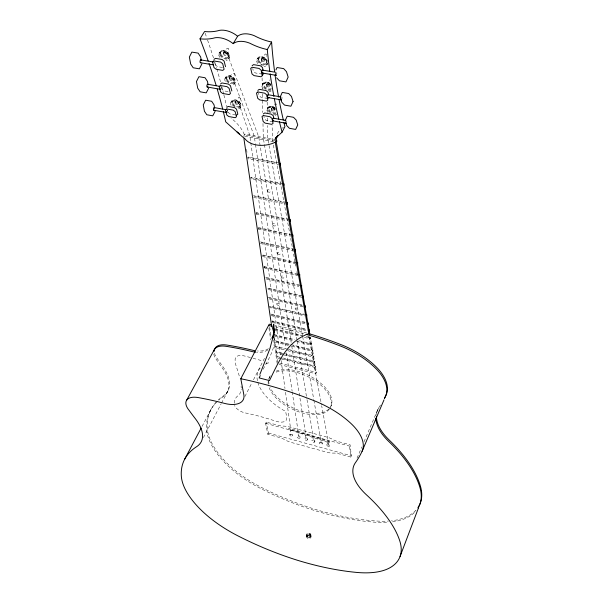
<?xml version="1.0" encoding="UTF-8"?>
<svg xmlns="http://www.w3.org/2000/svg" width="603" height="603" viewBox="0 0 603 603"><rect width="100%" height="100%" fill="white"/><g stroke="black" fill="none" stroke-linecap="round" stroke-linejoin="round"><path stroke-width="0.45" stroke-dasharray="3.02 2.26" d="M264.838 54.541L265.78 53.908L266.895 54.7M320.562 442.444A1.605 0.814 24.7 0 0 319.462 443.454A1.605 0.814 24.7 0 0 322.055 444.162A1.605 0.814 24.7 0 0 320.562 442.444L320.608 438.373L313.922 400.445M234.424 403.188L234.446 402.133A32.163 16.319 26.4 0 1 238.471 395.357A32.23 16.515 28.2 0 0 241.238 389.01M329.095 442.783L329.11 442.097L327.64 441.562L288.633 428.823L289.169 428.077L329.6 441.321L329.095 442.783L288.649 429.532L288.633 428.823M238.449 97.573C241.343 95.771 240.228 101.967 238.027 104.1M226.947 48.451C229.931 46.514 228.861 52.951 226.472 55.129M326.69 444.765C327.723 441.471 332.11 446.823 328.303 446.31A1.613 0.814 24.4 0 1 326.675 444.991A1.613 0.814 24.4 0 1 328.047 444.486L328.175 440.853L321.67 405.721M289.606 434.695L290.917 434.371A1.59 0.799 25.5 0 1 292.553 435.675A1.59 0.799 25.5 0 1 291.249 436.188C286.644 434.703 293.729 431.944 292.545 435.901M256.381 213.681L256.215 212.535L289.297 219.439M258.581 228.688L258.627 227.911M264.287 267.589L264.129 266.556L263.993 268.124M272.232 321.821L272.096 320.894L306.656 329.193M329.645 446.024L328.047 444.486M357.044 458.122L361.823 446.929M364.031 441.765L377.448 410.372M350.788 457.066L351.338 455.785L350.102 444.818L337.092 441.29A16.417 13.402 -6.2 0 1 332.592 439.361A25.296 21.022 -8.3 0 0 327.03 437.137L289.591 427.014A25.017 20.555 -11.2 0 0 283.598 426.095A16.115 12.964 -10.4 0 1 278.654 425.462L266.187 422.085L265.576 423.329L267.845 434.303L280.176 437.688A14.065 6.919 25.7 0 1 284.918 439.783A16.017 8.043 25.5 0 0 290.721 442.293L327.67 452.454A16.206 8.201 24.5 0 0 333.316 453.079A14.366 7.146 24 0 1 337.936 453.539L350.788 457.066L349.536 446.107L350.102 444.818M322.168 443.989C323.502 442.331 319.5 440.559 319.213 442.73M330.813 406.324L331.409 405.012M314.713 441.954C316.04 440.303 312.053 438.532 311.766 440.695M307.289 439.926C308.615 438.283 304.636 436.512 304.357 438.675M299.902 437.906C301.221 436.278 297.256 434.499 296.97 436.662M279.038 364.453L315.821 373.747L316.447 372.428L310.326 337.288M275.134 109.181C270.996 111.932 269.888 105.367 275.149 108.359M282.815 357.963L315.708 366.202L315.459 366.73L277.071 357.104L277.327 356.592L281.903 357.737M283.636 354.036L276.347 352.22L276.611 351.7L314.841 361.22L314.585 361.747L284.548 354.262M288.513 349.476L313.892 355.755L313.635 356.283L288.257 349.996M289.169 344.728L274.727 341.17L274.991 340.65L312.882 349.966L312.625 350.494L292.772 345.609M299.239 340.695L311.804 343.763L311.547 344.29L298.078 341.004M267.845 434.303L268.448 433.067L266.187 422.085M306.136 336.353L310.711 337.461L310.447 337.997L305.872 336.881M287.608 349.25L275.827 346.333L275.563 346.853L284.624 349.099M244.878 396.54L251.745 383.146M253.464 379.8L265.486 356.358M276.671 104.839L276.596 103.904M274.448 110.553A1.771 1.131 29.5 0 0 272.662 108.382A1.771 1.131 29.5 0 0 271.651 110.055A1.771 1.131 29.5 0 0 274.448 110.553L275.428 108.683M203.422 437.59L221.097 403.942M221.527 403.121L228.122 390.571A50.328 25.62 29 0 0 222.854 366.624A302.872 182.189 20.5 0 1 217.464 358.868A19.288 10.266 28 0 1 214.449 353.011M271.388 108.774L274.915 103.942M267.25 108.826L267.913 107.575M268.704 108.035L269.036 107.409M268.35 297.776L268.629 297.249L304.289 305.563M202.05 426.396L210.884 409.708M263.134 369.232C269.006 358.514 276.408 346.981 274.38 334.16M269.571 86.493L270.589 84.601M266.443 84.661L270.069 79.792M262.207 84.676L262.885 83.418M263.692 83.885L264.031 83.259M266.594 63.398L266.941 62.757M266.722 65.147L267.415 63.88M264.476 61.318L266.835 55.491M240.032 106.068L240.363 105.457M240.137 107.756L240.808 106.52M258.446 58.619L258.8 57.986M234.989 102.344L238.487 97.701M261.272 59.433L264.883 54.654M230.843 102.382L231.529 101.153M232.306 101.606L232.652 100.987M256.923 59.411L257.624 58.137M234.424 82.174L234.771 81.556M234.529 83.877L235.223 82.641M232.381 80.161C237.748 73.069 232.607 69.971 229.268 78.352M226.524 77.583L226.871 76.965M225.017 78.36L225.726 77.116M270.069 85.505C271.78 83.523 266.315 82.483 266.616 84.827C268.938 86.206 270.076 86.048 270.227 84.209M228.56 57.187L228.921 56.561M228.665 58.913L229.381 57.662M223.283 53.268L226.984 48.564M218.927 53.23L219.65 51.979M220.464 52.461L220.826 51.835M243.574 136.331L244.931 134.107L276.589 139.986M264.936 60.383C266.805 58.401 261.378 57.187 261.453 59.471C262.75 61.174 265.245 60.82 265.139 58.981M232.826 79.257C234.635 77.365 229.389 76.174 229.472 78.375C230.821 79.995 233.075 79.686 233.014 77.908M307.636 534.665C305.367 536.474 309.452 538.78 310.402 536.338C308.857 533.022 309.316 533.497 311.103 536.233A2.239 1.952 -10.3 0 1 308.088 538.487A2.239 1.952 -10.3 0 1 307.5 535.147A2.239 1.952 -10.3 0 1 311.103 536.233M267.008 83.696L266.827 85.061M238.441 103.241C240.25 101.477 235.351 100.151 235.2 102.186C235.796 103.935 238.675 103.588 238.652 101.907M229.864 77.403L229.698 78.752M223.977 52.325C222.032 53.863 226.6 55.393 227.203 53.735C227.73 51.594 223.472 51.783 223.728 53.712M307.929 534.484L306.746 535.615L306.693 537.009M265.893 363.684L268.75 362.84A242.361 111.118 25.2 0 0 266.775 362.23M271.757 109.128L271.998 107.801M275.066 108.329L274.855 109.678M235.404 102.706L235.637 101.387M261.672 59.878L261.883 58.453M227.097 52.808L226.894 54.225M222.545 67.491L217.51 66.654L215.475 65.003L214.834 62.629M262.305 74.124L255.438 72.978L253.411 71.312L252.763 68.538M228.062 91.581L223.954 90.865L221.964 89.267L221.263 86.628M267.785 98.477L261.069 97.317L259.086 95.704L258.468 93.058M235.622 114.992L230.112 113.997L228.175 112.452L227.497 109.934M273.008 121.738L266.443 120.555L264.506 119.002L263.918 116.477M275.187 140.665L244.419 134.944A32.607 19.56 30.6 0 0 231.107 118.226M273.604 141.667L244.614 136.263L245.127 135.426L244.931 134.107M279.483 163.014L248.067 156.968L247.923 158.785L278.511 164.687M247.743 157.519L277.312 163.217M283.056 183.531L251.029 177.176L250.886 178.948L281.126 184.963M250.705 177.719L282.747 184.081M286.342 202.352L253.75 195.711L253.961 196.081M254.338 196.435L285.129 202.721M253.607 197.437L285.332 203.92M255.906 213.078L287.164 219.605M256.071 214.223L288.279 220.962M258.416 227.58L291.973 234.725M258.114 228.115L289.862 234.891M258.28 229.23L290.058 236.022M260.519 241.901L294.49 249.28M261.137 242.64L293.284 249.627M260.375 243.522L293.473 250.727M296.804 262.501L262.426 254.896L262.282 256.494L295.802 263.918M262.132 255.438L295.613 262.84M264.129 266.556L298.854 274.35M263.843 267.091L298.575 274.893M264.905 268.327L299.668 276.144M265.712 277.327L300.776 285.309M266.322 278.066L299.601 285.641M266.473 279.076L298.877 286.47M302.616 295.915L267.43 288.038M267.86 288.498L300.528 296.035M268.011 289.485L303.422 297.671M269.262 297.988L302.186 305.676M269.405 298.96L305.103 307.304M305.879 314.623L269.933 306.151L269.797 307.628L304.877 315.919M269.662 306.678L304.711 314.947M271.101 314.103L305.472 322.288M271.734 314.841L305.201 322.824M270.966 315.565L308.088 324.429M271.825 321.422L308.216 330.165M271.961 322.349L306.558 330.67M275.021 328.816L302.472 335.464M274.757 329.336L301.296 335.773M274.847 330.24L299.879 336.316M304.349 337.401L310.613 338.924L310.711 337.461M274.101 334.559L294.746 339.595M273.83 335.08L293.586 339.904M273.966 335.977L292.832 340.589M296.427 341.471L311.706 345.21L311.804 343.763M288.4 345.398L274.855 342.059L274.991 340.65M292.018 346.288L312.784 351.398L312.882 349.966M283.855 349.755L275.692 347.735L275.827 346.333M287.488 350.652L313.794 357.18L313.892 355.755M282.852 354.677L276.476 353.087L276.611 351.7M283.764 354.903L314.743 362.637L314.841 361.22M280.772 358.86L277.192 357.963L277.327 356.592M281.661 359.087L315.61 367.604L315.708 366.202M279.686 363.157L316.447 372.428M265.576 423.329L349.536 446.107M268.448 433.067L351.338 455.785M227.06 53.524L258.755 136.941L291.166 342.353M232.962 78.601L254.247 136.105L255.355 143.544M238.6 102.578L249.755 135.268L250.66 141.788M272.692 141.321L272.096 125.364M273.378 145.014L294.272 257.805M294.445 258.732L295.809 266.127M296.842 271.674L297.354 274.448M308.826 336.384L321.497 404.801M307.447 536.874C306.656 534.831 310.379 534.175 310.341 536.361A1.47 1.281 -10.3 0 1 308.367 537.846A1.47 1.281 -10.3 0 1 307.982 535.652A1.47 1.281 -10.3 0 1 310.341 536.361M306.407 535.472L306.482 535.879M310.824 534.695L310.899 535.095A2.239 1.96 -10.3 0 1 307.884 537.356A2.239 1.96 -10.3 0 1 307.296 534.017A2.239 1.96 -10.3 0 1 310.899 535.095M302.518 335.683L267.807 138.622L267.581 125.522M302.676 336.61L313.764 399.518M309.331 336.708L315.821 373.747M297.083 340.243L263.277 137.786L262.976 122.801M297.241 341.17L306.852 398.756M307.01 399.683L313.055 435.901L313.1 440.416A1.605 0.807 24.9 0 1 314.6 442.127A1.605 0.807 24.9 0 1 312.022 441.426A1.605 0.807 24.9 0 1 313.1 440.416M291.746 346.069L305.533 433.436L305.676 438.389A1.598 0.807 25.1 0 1 307.176 440.107A1.598 0.807 25.1 0 1 304.613 439.406A1.598 0.807 25.1 0 1 305.676 438.389M269.624 326.901L271.388 338.63M268.946 328.22L270.709 339.941M255.491 144.479L285.739 348.195M286.433 352.845L292.093 390.985M292.236 391.912L298.033 430.987L298.281 436.376A1.598 0.799 25.3 0 1 299.789 438.087A1.598 0.799 25.3 0 1 297.234 437.394A1.598 0.799 25.3 0 1 298.281 436.376M246.537 149.31L247.079 153.034M274.335 338.479L277.893 362.704M273.664 339.843L277.237 364.001M250.795 142.715L280.455 355.921M281.104 360.571L284.993 388.505M285.513 392.229L290.563 428.537L290.917 434.371M261.71 59.154L261.838 65.704M262.086 77.87L262.305 89.108M262.403 93.789L262.509 99.405M262.531 100.339L262.772 112.505M271.795 108.442L271.878 113.145M266.865 84.352L266.963 89.968M267.174 102.133L267.355 112.422M267.453 118.037L267.513 121.783M268.441 348.632A24.859 13.733 28 0 1 257.406 350.976M267.77 349.936A24.874 13.718 28 0 1 256.735 352.265M213.764 354.262A19.304 10.259 28 0 0 216.779 360.119A303.158 182.038 20.5 0 0 222.175 367.875A50.366 25.59 29 0 1 227.467 391.807A51.911 26.374 29.1 0 1 222.711 397.121A138.275 67.657 24.1 0 0 218.776 400.158M228.122 390.571A51.873 26.404 29.1 0 1 223.359 395.892A138.17 67.74 24.1 0 0 218.226 400.015M216.025 402.269A138.17 67.74 24.1 0 0 207.176 427.097A86.922 42.361 25.4 0 0 225.982 462.086A78.134 37.899 25.6 0 0 261.385 487.397A181.789 94.875 25.3 0 0 319.311 510.598A181.676 94.777 25.3 0 0 377.063 521.045A79.928 39.225 23.8 0 0 388.445 521.052M217.585 401.236A138.275 67.657 24.1 0 0 206.55 428.288A86.99 42.308 25.4 0 0 225.386 463.262A78.194 37.846 25.6 0 0 260.82 488.581A181.94 94.769 25.3 0 0 318.783 511.804A181.82 94.671 25.3 0 0 376.558 522.296A79.988 39.172 23.8 0 0 388.716 522.251M275.096 326.773A205.691 101.937 24.8 0 1 289.252 329.947A205.902 102.095 24.7 0 1 304.462 333.904M392.47 521.859A79.988 39.172 23.8 0 0 409.791 516.145A88.573 43.484 24 0 0 416.017 510.824M375.955 415.505A54.609 29.336 21.6 0 1 378.684 408.261A274.591 150.381 31.8 0 0 379.317 407.327M329.344 409.12A33.972 18.06 25.7 0 1 294.694 410.289L286.968 406.377A33.972 18.06 25.7 0 1 268.388 385.053M268.245 384.179A33.972 18.06 25.7 0 1 268.41 380.026M268.621 379.264A33.972 18.06 25.7 0 1 270.559 375.827M276.257 372.141A33.972 18.06 25.7 0 1 315.505 381.043A33.972 18.06 25.7 0 1 329.803 408.465M380.516 405.035A274.357 150.531 31.9 0 1 379.257 406.912A54.564 29.366 21.6 0 0 376.619 413.515M306.821 333.044A205.744 102.224 24.7 0 0 289.922 328.62A205.533 102.065 24.8 0 0 274.953 325.281M415.927 510.191A88.505 43.537 24 0 1 410.281 514.856A79.928 39.225 23.8 0 1 391.483 520.773M328.876 409.022A33.949 18.075 25.7 0 1 295.304 409.007L287.586 405.103A33.949 18.075 25.7 0 1 270.295 387.691M269.028 383.772A33.949 18.075 25.7 0 1 271.207 374.546M276.121 371.154A33.949 18.075 25.7 0 1 315.61 379.377A33.949 18.075 25.7 0 1 330.399 407.153M257.82 382.4A46.8 24.927 25.7 0 0 282.995 409.957L285.634 411.291L286.757 417.525A12.037 6.143 26.1 0 1 275.88 421.203A148.24 67.664 25.2 0 0 245.074 412.889A9.618 4.854 27 0 1 235.012 406.565A32.163 16.319 26.4 0 1 234.71 405.412M257.413 380.764A46.8 24.927 25.7 0 1 260.225 367.973M250.426 357.534A242.361 111.118 25.2 0 0 245.248 356.177A18.414 9.784 27.5 0 0 239.934 355.408A12.422 6.625 27.6 0 0 235.102 359.637A52.024 27.964 26.4 0 0 236.647 367.634A155.393 76.822 31.3 0 1 239.745 378.089M253.026 358.235A242.361 111.118 25.2 0 1 262.833 361.039M241.079 386.319A155.393 76.822 31.3 0 1 241.215 387.91M228.854 82.973A5.495 3.497 31.9 0 1 226.856 76.053A5.495 3.497 31.9 0 1 235.162 79.98A5.495 3.497 31.9 0 1 230.135 83.576M225.281 81.36A5.502 3.497 31.9 0 1 227.557 76.958A5.502 3.497 31.9 0 1 234.288 80.87A5.502 3.497 31.9 0 1 231.982 85.257M234.838 106.279A4.462 2.789 30.9 0 1 233.24 100.769A4.462 2.789 30.9 0 1 239.994 103.965A4.462 2.789 30.9 0 1 235.879 106.769M234.567 106.769A5.359 3.354 30.9 0 1 232.652 100.151A5.359 3.354 30.9 0 1 240.763 103.995A5.359 3.354 30.9 0 1 235.818 107.364M231.085 105.246A5.367 3.347 30.9 0 1 233.346 101.078A5.367 3.347 30.9 0 1 239.919 104.884A5.367 3.347 30.9 0 1 237.635 109.037M219.959 57.489A5.646 3.648 33 0 1 220.751 51.85A5.646 3.648 33 0 1 228.19 55.378A5.646 3.648 33 0 1 226.072 60.39M275.955 113.093A4.492 2.864 29.5 0 1 270.152 112.06A4.492 2.864 29.5 0 1 269.224 107.462A4.492 2.864 29.5 0 1 275.028 108.495M275.533 112.836A4.492 2.864 29.5 0 1 268.817 108.924A4.492 2.864 29.5 0 1 274.395 107.198M275.737 114.095A5.397 3.437 29.5 0 1 273.385 114.178M269.677 112.422A5.397 3.437 29.5 0 1 268.539 106.897A5.397 3.437 29.5 0 1 275.518 108.133M276.596 114.246A5.404 3.437 29.5 0 1 275.081 115.346M268.071 112.731A5.404 3.437 29.5 0 1 268.29 107.892A5.404 3.437 29.5 0 1 274.862 109.384M271.116 89.116A4.605 2.992 30.5 0 1 264.898 87.827A4.605 2.992 30.5 0 1 264.709 82.995A4.605 2.992 30.5 0 1 270.958 85.121M271.456 88.483A4.605 2.992 30.5 0 1 265.531 87.465A4.605 2.992 30.5 0 1 264.566 82.656A4.605 2.992 30.5 0 1 270.491 83.666M270.905 90.171A5.533 3.595 30.5 0 1 267.174 89.922M265.885 89.312A5.533 3.595 30.5 0 1 263.172 83.018A5.533 3.595 30.5 0 1 270.649 83.915M271.139 90.963A5.54 3.588 30.4 0 1 269.096 91.626M263.059 88.762A5.54 3.588 30.4 0 1 263.262 83.689A5.54 3.588 30.4 0 1 269.978 85.174M267.724 62.931A5.676 3.761 31.5 0 1 260.277 64.016A5.676 3.761 31.5 0 1 258.875 56.999A5.676 3.761 31.5 0 1 267.28 60.707M257.82 63.692A5.683 3.754 31.5 0 1 258.853 58.031A5.683 3.754 31.5 0 1 266.375 61.596A5.683 3.754 31.5 0 1 264.001 66.624M214.517 62.448A1.432 0.58 -82 0 1 214.608 63.413M281.865 97.166A1.417 0.497 -80.6 0 1 281.963 98.643M220.954 86.659A1.394 0.558 -81.4 0 1 221.09 88.128M227.203 109.972A1.357 0.535 -80.8 0 1 227.391 110.703M276.679 72.548A1.462 0.52 -81.2 0 1 276.837 73.709M277.372 133.693A33.248 20.826 27.2 0 1 279.837 130.158M282.136 128.22A33.248 20.826 27.2 0 1 283.47 127.391M205.156 33.24A895.99 357.556 42.7 0 1 206.671 37.499M207.553 40.032A895.99 357.556 42.7 0 1 213.598 58.287M214.856 62.35A895.99 357.556 42.7 0 1 216.56 67.973M216.801 68.772A895.99 357.556 42.7 0 1 220.796 82.928M221.716 86.395A895.99 357.556 42.7 0 1 223.675 94.113M223.886 94.965A895.99 357.556 42.7 0 1 226.607 106.678M227.323 109.965A895.99 357.556 42.7 0 1 228.168 114.042M276.762 303.852L276.762 304.093A1.477 0.859 27.6 0 0 278.104 305.337A1.477 0.859 27.6 0 0 279.475 304.975L279.475 304.734A1.477 0.859 27.6 0 0 278.134 303.49A1.477 0.859 27.6 0 0 276.762 303.852M295.161 308.465L295.153 308.706A1.485 0.867 27 0 0 296.495 309.95A1.485 0.867 27 0 0 297.89 309.595L297.897 309.354A1.485 0.867 27 0 0 296.555 308.103A1.485 0.867 27 0 0 295.161 308.465M310.703 535.713A2.246 1.945 -12.6 0 0 309.437 533.248A2.246 1.967 -7.9 0 0 306.535 534.454A2.246 1.967 -7.9 0 0 307.809 536.971A2.246 1.945 -12.6 0 0 310.703 535.713M226.72 80.063A4.575 2.909 31.9 0 0 233.934 82.762A4.575 2.909 31.9 0 0 230.776 76.785A4.575 2.909 31.9 0 0 226.72 80.063M227.067 79.445A4.568 2.909 31.9 0 0 234.281 82.144A4.568 2.909 31.9 0 0 231.122 76.166A4.568 2.909 31.9 0 0 227.067 79.445M229.344 79.34A1.801 1.146 31.9 0 0 232.185 80.395A1.801 1.146 31.9 0 0 230.934 78.043A1.801 1.146 31.9 0 0 229.344 79.34M232.833 103.354A4.462 2.789 30.9 0 0 239.888 106.007A4.462 2.789 30.9 0 0 236.821 100.279A4.462 2.789 30.9 0 0 232.833 103.354M235.064 103.279A1.756 1.1 30.9 0 0 237.838 104.319A1.756 1.1 30.9 0 0 236.632 102.065A1.756 1.1 30.9 0 0 235.064 103.279M220.69 55.061A4.696 3.038 33 0 0 228.07 57.805A4.696 3.038 33 0 0 224.798 51.572A4.696 3.038 33 0 0 220.69 55.061M221.045 54.436A4.688 3.038 33 0 0 228.424 57.179A4.688 3.038 33 0 0 225.16 50.938A4.688 3.038 33 0 0 221.045 54.436M219.914 55.099A5.646 3.656 33 0 0 228.786 58.408A5.646 3.656 33 0 0 224.866 50.908A5.646 3.656 33 0 0 219.914 55.099M223.366 54.293A1.847 1.198 33 0 0 226.276 55.37A1.847 1.198 33 0 0 224.987 52.913A1.847 1.198 33 0 0 223.366 54.293M266.488 85.649A1.809 1.176 30.5 0 0 269.368 86.719A1.809 1.176 30.5 0 0 268.177 84.352A1.809 1.176 30.5 0 0 266.488 85.649M258.574 61.235A4.726 3.128 31.5 0 0 266.066 64.024A4.726 3.128 31.5 0 0 262.946 57.737A4.726 3.128 31.5 0 0 258.574 61.235M258.921 60.602A4.718 3.128 31.5 0 0 266.413 63.383A4.718 3.128 31.5 0 0 263.292 57.104A4.718 3.128 31.5 0 0 258.921 60.602M261.318 60.473A1.862 1.229 31.5 0 0 264.265 61.559A1.862 1.229 31.5 0 0 263.036 59.086A1.862 1.229 31.5 0 0 261.318 60.473M267.498 191.339A1.658 1.07 30.5 0 0 270.121 191.867A1.658 1.07 30.5 0 0 268.516 189.787A1.658 1.07 30.5 0 0 267.498 191.339M272.955 225.115A1.605 1.01 29.4 0 0 275.511 225.658A1.605 1.01 29.4 0 0 273.958 223.675A1.605 1.01 29.4 0 0 272.955 225.115M277.568 253.614A1.56 0.957 28.6 0 0 280.056 254.157A1.56 0.957 28.6 0 0 278.548 252.265A1.56 0.957 28.6 0 0 277.568 253.614M281.397 277.29A1.523 0.912 28 0 0 283.825 277.84A1.523 0.912 28 0 0 282.362 276.016A1.523 0.912 28 0 0 281.397 277.29M289.968 330.308A1.447 0.822 26.8 0 0 292.282 330.866A1.447 0.822 26.8 0 0 290.902 329.2A1.447 0.822 26.8 0 0 289.968 330.308"/><path stroke-width="0.9" d="M274.033 329.585L272.94 338.117L274.161 328.959L273.001 337.597L273.234 336.255L269.903 348.685L259.885 374.395M400.045 556.509L418.663 507.432M201.907 63.888L199.397 68.832L193.201 67.785L190.684 64.031L189.357 57.081L191.867 52.092L198.123 53.117L200.641 56.931L201.274 60.421M208.691 88.083L206.226 92.87L200.158 91.807L197.716 88.181L196.457 81.526L198.922 76.694L205.043 77.742L207.492 81.413L208.095 84.759M285.136 120.728L287.232 116.183L293.533 117.306L296.209 120.087L297.746 124.934L295.643 129.426L289.402 128.296L286.742 125.56L285.943 123.155M274.101 333.18L271.418 324.61L269.224 324.195L240.793 378.744L243.816 394.588A25.71 13.093 27.8 0 1 223.886 403.226A203.475 89.229 25.6 0 0 198.229 397.581A19.929 9.761 27.9 0 0 189.357 410.688A314.796 175.36 21.2 0 0 195.093 418.369A51.926 24.301 28.8 0 1 201.274 441.69A53.524 25.047 28.9 0 1 196.631 446.672A142.436 64.122 24.4 0 0 181.337 476.212A89.568 40.069 25.6 0 0 201.575 510.5A80.493 35.833 25.7 0 0 238.238 536.022A187.759 90.164 25.4 0 0 297.626 560.323A187.639 90.066 25.5 0 0 356.501 572.405A82.392 37.122 24.1 0 0 390.073 567.672A91.241 41.215 24.3 0 0 399.653 540.529A140.371 62.72 25.4 0 0 366.616 494.98A58.227 28.891 22.1 0 1 358.604 486.101A56.441 27.987 22.1 0 1 355.484 462.584A284.111 143.785 31.3 0 0 362.071 451.338L384.013 399.834M215.173 111.201L212.753 115.844L206.814 114.758L204.44 111.269L203.249 104.884L205.661 100.204L211.661 101.266L214.035 104.809L214.608 108.012M275.948 69.925L277.048 67.528L283.644 68.606L286.47 71.659L288.151 77.048L285.973 81.902L279.453 80.802L276.634 77.817M260.232 375.563L259.147 377.908L269.481 380.583C278.903 361.189 287.171 341.486 308.796 333.625L311.08 334.296A205.744 102.224 24.7 0 1 341.012 344.63A62.471 34.356 24.9 0 1 375.986 366.699A46.227 25.658 24.6 0 1 386.048 395.063A274.357 150.531 31.9 0 1 384.518 398.153M309.286 331.326L309.384 329.849L309.12 330.384M307.914 323.472L308.186 322.937L308.088 324.429M306.505 315.377L306.776 314.834L306.678 316.349M305.103 307.304L305.201 305.774L304.93 306.316M303.249 296.661L303.52 296.118L303.422 297.671M276.769 137.537L277.425 136.255M301.394 286.056L301.673 285.513L301.575 287.081M276.702 137.152L282.091 132.147L284.918 126.668A2651.527 1148.044 -17.4 0 1 283.915 122.515M299.487 275.096L299.766 274.553L299.668 276.144M262.335 75.677L261.076 70.106L259.026 68.418L252.107 67.28L250.705 68.388L252.009 73.95L254.051 75.616L260.918 76.769L262.335 75.677L263.715 73.031M297.422 263.24L297.709 262.697L297.611 264.318M295.116 250.026L295.41 249.484L295.312 251.127M184.473 459.584L201.168 428.055M292.583 235.464L292.877 234.921L292.779 236.602M290.118 221.346L290.216 219.635L289.922 220.185M186.659 400.181L214.487 349.356M287.149 204.289L287.247 202.533L286.938 203.09M283.659 184.262L283.975 183.711L283.877 185.505M269.782 71.214A2845.934 1173.265 -16.8 0 1 267.295 49.544L271.584 42.029A50.448 35.14 33.8 0 1 254.338 35.72A18.934 12.573 32.4 0 0 237.612 36.233A18.866 12.354 33.3 0 0 219.635 30.316A49.966 33.135 36.5 0 1 204.545 31.529L200.015 38.833A912.316 349.408 41.5 0 1 208.193 61.016M280.086 163.745L280.403 163.194L280.312 165.034M308.849 333.926L275.269 142.24L276.589 139.986L276.822 141.328L276.325 142.172L309.844 334.514M200.015 38.833A50.087 32.155 35 0 0 215.09 37.755A18.912 11.97 32 0 1 233.195 43.65L237.612 36.233M277.983 135.11L275.842 138.117L276.777 136.851M275.058 139.059L277.146 136.316M213.99 59.471L215.301 58.355L222.062 59.463L224.112 61.137L225.545 66.677M220.555 83.99L221.851 82.943L228.462 84.081L230.459 85.694L231.831 90.978M252.114 65.75L253.509 64.634L260.428 65.772L262.471 67.461L263.187 70.641M226.826 107.417L228.1 106.437L234.575 107.59L236.527 109.151L237.831 114.193L236.542 115.158M257.85 90.405L259.23 89.357L265.991 90.518L267.988 92.146L268.576 94.799M267.785 98.477L269.172 97.452M263.33 113.937L264.687 112.957L271.305 114.14L273.242 115.708L273.815 118.241M200.897 59.923L213.387 61.988M262.667 70.152L275.639 72.292M200.377 62.72L213.748 64.943A1.432 0.58 -82 0 1 213.439 64.363M262.139 73.001L276.023 75.307M207.726 84.292L219.952 86.402M268.169 94.731L280.847 96.917M207.213 87.013L220.306 89.289M267.642 97.505L281.224 99.857M214.253 107.583L226.163 109.716M273.415 118.196L285.822 120.419M213.756 110.236L226.57 112.542M272.903 120.894L286.184 123.291M268.531 325.514L271.991 326.163M240.793 378.744L244.984 379.619A211.977 96.706 25 0 1 262.034 383.712A212.196 96.864 24.9 0 1 279.4 388.558L283.779 389.915A212.196 96.864 24.9 0 1 314.63 400.927A64.627 32.75 25.1 0 1 350.991 423.51A47.833 24.474 24.8 0 1 362.071 451.338M306.158 334.386L310.424 335.645A205.902 102.095 24.7 0 1 340.371 345.986A62.524 34.318 24.9 0 1 375.383 368.071A46.265 25.635 24.6 0 1 385.468 396.427A274.591 150.381 31.8 0 1 384.465 398.493M242.926 137.25L225.703 121.829A912.316 349.408 41.5 0 0 223.283 111.472M237.981 132.788L237.13 132.019L239.655 134.296M243.71 137.258L271.471 324.972M274.056 333.346L273.672 324.12L273.905 332.75M255.823 352.182A24.874 13.718 28 0 1 251.082 351.3A197.686 94.287 25.4 0 0 225.989 346.303A19.304 10.259 28 0 0 213.824 350.818M254.624 350.629A24.859 13.733 28 0 1 251.752 350.011A197.543 94.407 25.4 0 0 226.675 345.029A19.288 10.266 28 0 0 214.269 351.202M418.045 508.02A88.573 43.484 24 0 0 419.944 487.556A136.323 66.217 25.2 0 0 388.709 441.426A56.343 30.278 21.5 0 1 381.081 432.502A54.609 29.336 21.6 0 1 375.842 418.173M376.415 416.831A54.564 29.366 21.6 0 0 381.639 431.168A56.298 30.316 21.5 0 0 389.252 440.092A136.225 66.3 25.2 0 1 420.449 486.244A88.505 43.537 24 0 1 418.075 507.447M200.844 62.478A1.432 0.595 -82.2 0 1 200.053 62.132A1.432 0.595 -82.2 0 1 200.422 60.157A1.432 0.595 -82.2 0 1 201.214 60.504M268.064 97.219A1.417 0.513 -80.8 0 1 267.393 97.06A1.417 0.513 -80.8 0 1 267.657 95.168A1.417 0.513 -80.8 0 1 268.373 95.003M281.352 99.857A1.417 0.497 -80.6 0 1 280.96 98.658M220.449 89.297A1.394 0.558 -81.4 0 1 219.974 88.422M207.809 86.515A1.387 0.565 -81.6 0 1 206.95 86.651A1.387 0.565 -81.6 0 1 207.221 84.616A1.387 0.565 -81.6 0 1 208.035 84.842M226.449 112.452A1.357 0.535 -80.8 0 1 226.268 111.382M214.193 109.972A1.349 0.543 -81 0 1 213.454 109.716A1.349 0.543 -81 0 1 213.809 107.839A1.349 0.543 -81 0 1 214.547 108.103M262.569 72.729A1.455 0.535 -81.3 0 1 261.898 72.616A1.455 0.535 -81.3 0 1 262.056 70.777A1.455 0.535 -81.3 0 1 262.795 70.25M276.445 75.036A1.462 0.52 -81.2 0 1 275.812 75.013A1.462 0.52 -81.2 0 1 275.888 73.302M273.438 120.351A1.379 0.49 -80.3 0 1 272.699 120.638A1.379 0.49 -80.3 0 1 272.88 118.738A1.379 0.49 -80.3 0 1 273.611 118.452M286.078 123.208A1.379 0.475 -80.1 0 1 286.071 121.444M283.327 120.012A2651.527 1148.044 -17.4 0 1 279.061 99.638M278.578 97.045A2651.527 1148.044 -17.4 0 1 275.058 75.043M274.576 71.456A2651.527 1148.044 -17.4 0 1 271.584 42.029M276.091 140.838A33.248 20.826 27.2 0 1 276.174 137.831M275.269 142.24A21.535 14.005 -9.2 0 1 244.592 138.313M209.03 63.428A912.316 349.408 41.5 0 1 216.213 85.679M217.231 89.101A912.316 349.408 41.5 0 1 222.673 109.045M282.091 132.147A2845.934 1173.265 -16.8 0 1 279.37 121.58M278.774 119.108A2845.934 1173.265 -16.8 0 1 274.403 99.028M273.913 96.465A2845.934 1173.265 -16.8 0 1 270.159 73.875M267.295 49.544A50.584 34.092 32.3 0 1 249.928 43.258A18.979 12.181 31.1 0 0 233.195 43.65M293.058 101.545L290.917 106.211L284.541 105.095L281.805 102.239L280.131 97.151L282.257 92.425L288.701 93.525L291.453 96.442L293.058 101.545M213.854 60.956L212.542 62.071L214.035 67.596L216.078 69.247L222.793 70.378L224.12 69.285L222.68 63.745L220.623 62.079L213.854 60.956M220.442 85.52L219.153 86.568L220.577 91.837L222.567 93.435L229.14 94.581L230.444 93.555L229.072 88.279L227.067 86.666L220.442 85.52M226.736 108.985L225.462 109.965L226.818 115L228.763 116.537L235.2 117.706L236.489 116.748L235.17 111.706L233.218 110.145L226.736 108.985M257.865 91.973L256.486 93.013L257.73 98.312L259.72 99.925L266.436 101.093L267.822 100.075L266.632 94.769L264.634 93.141L257.865 91.973M263.36 115.55L262.004 116.522L263.194 121.58L265.132 123.133L271.704 124.324L273.069 123.366L271.93 118.309L269.986 116.733L263.36 115.55"/></g></svg>
